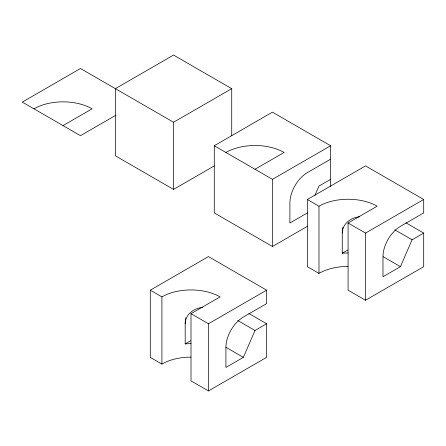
<?xml version="1.0" encoding="UTF-8"?>
<svg xmlns="http://www.w3.org/2000/svg" width="446" height="446" viewBox="0 0 446 446"><rect width="100%" height="100%" fill="white"/><g stroke="black" fill="none" stroke-linecap="round" stroke-linejoin="round"><path stroke-width="0.67" d="M191.005 343.671A41.138 23.75 0 0 0 185.185 343.911L185.185 323.757C185.179 314.988 193.402 308.331 201.687 307.584M348.075 252.988A41.138 23.75 0 0 0 342.255 253.228L342.255 233.074C342.255 223.981 351.013 217.263 359.587 216.806M150.285 290.173L208.455 256.584L266.63 290.173L266.63 303.609L243.36 317.039A24.681 14.25 -60 0 0 225.91 347.272L225.91 367.42L243.36 357.346L254.995 330.475L266.63 323.757L266.63 357.346L208.455 390.93L191.005 380.856L191.005 313.683L220.09 296.891A41.138 23.75 0 0 0 161.915 296.891L150.285 290.173L150.285 357.346L161.915 364.064A41.138 23.75 0 0 1 191.005 357.107M314.926 195.426L318.985 186.054L330.62 179.337M307.35 199.49L365.525 165.901L423.7 199.49L423.7 212.926L400.43 226.356A24.681 14.25 -60 0 0 382.98 256.584L382.98 276.737L400.43 266.663L412.065 239.792L423.7 233.074L423.7 266.663L365.525 300.247L348.075 290.173L348.075 223L377.16 206.208A41.138 23.75 0 0 0 318.985 206.208L307.35 199.49L307.35 266.663L318.985 273.381A41.138 23.75 0 0 1 348.075 266.424M63.02 125.599L92.11 108.807A41.138 23.75 0 0 0 33.935 108.807M115.86 115.246L80.475 135.673L22.3 102.089L80.475 68.506L173.55 122.243L231.725 88.654L231.725 135.746M307.233 226.429L272.45 246.51L214.275 212.926L214.275 145.753L272.45 112.163L330.62 145.753L330.62 186.606M231.725 88.654L173.55 55.07L115.38 88.654L115.38 155.827L173.55 189.416L214.336 165.867M254.995 169.263L284.085 152.471A41.138 23.75 0 0 0 225.91 152.471M214.275 145.753L272.45 179.337L330.62 145.753M330.62 159.183L307.35 172.619A24.681 14.25 -60 0 0 289.9 202.846L289.9 223L307.35 212.926M191.005 313.683L208.455 323.757L266.63 290.173M348.075 223L365.525 233.074L423.7 199.49M185.185 343.911L190.643 340.761M342.255 253.228L347.713 250.078M202.099 307.534L202.517 307.495M405.882 222.788L423.7 233.074M394.76 229.802L412.065 239.792M383.125 256.673L400.43 266.663M248.812 313.471L266.63 323.757M237.69 320.484L254.995 330.475M226.055 347.356L243.36 357.346M365.525 233.074L365.525 300.247M318.985 206.208L318.985 273.381M272.45 179.337L272.45 246.51M208.455 323.757L208.455 390.93M173.55 122.243L173.55 189.416M161.915 296.891L161.915 364.064M185.185 323.757A24.681 14.25 -60 0 1 185.859 317.825M342.255 233.074A24.681 14.25 -60 0 1 342.929 227.142"/></g></svg>
